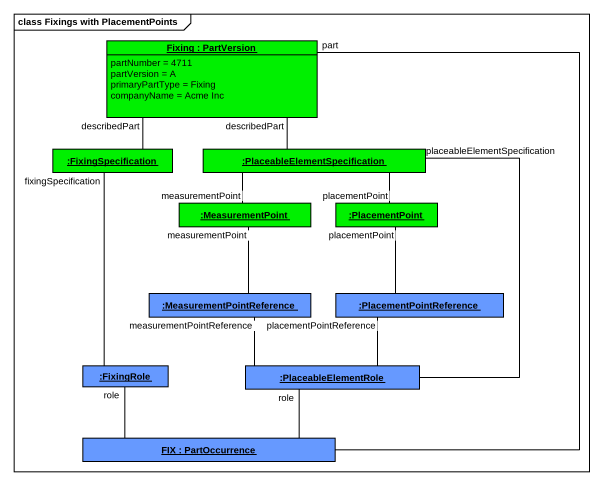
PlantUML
@startuml
mainframe class Fixings with PlacementPoints
hide circle
hide empty members
object "Fixing : PartVersion" as Fixing #00F000 {
  partNumber = 4711
  partVersion = A
  primaryPartType = Fixing
  companyName = Acme Inc
}
object ":FixingSpecification" as FixingSpecification #00F000
object ":PlaceableElementSpecification" as PlaceableElementSpecificatio #00F000
object ":MeasurementPoint" as MeasurementPoint #00F000
object ":PlacementPoint" as PlacementPoint #00F000
object ":MeasurementPointReference" as MeasurementPointReference #6699FF
object ":PlacementPointReference" as PlacementPointReference #6699FF
object ":FixingRole" as FixingRole #6699FF
object ":PlaceableElementRole" as PlaceableElementRole #6699FF
object "FIX : PartOccurrence" as FIX #6699FF
Fixing -- FixingSpecification : describedPart
Fixing -- PlaceableElementSpecificatio : describedPart
PlaceableElementSpecificatio -- MeasurementPoint : measurementPoint
PlaceableElementSpecificatio -- PlacementPoint : placementPoint
MeasurementPointReference -up- MeasurementPoint : measurementPoint
PlacementPointReference -up- PlacementPoint : placementPoint
FixingRole -up- FixingSpecification : fixingSpecification
PlaceableElementRole -up- PlaceableElementSpecificatio : placeableElementSpecification
PlaceableElementRole -up- MeasurementPointReference : measurementPointReference
PlaceableElementRole -up- PlacementPointReference : placementPointReference
FIX -up- Fixing : part
FIX -up- FixingRole : role
FIX -right- PlaceableElementRole : role
@enduml
